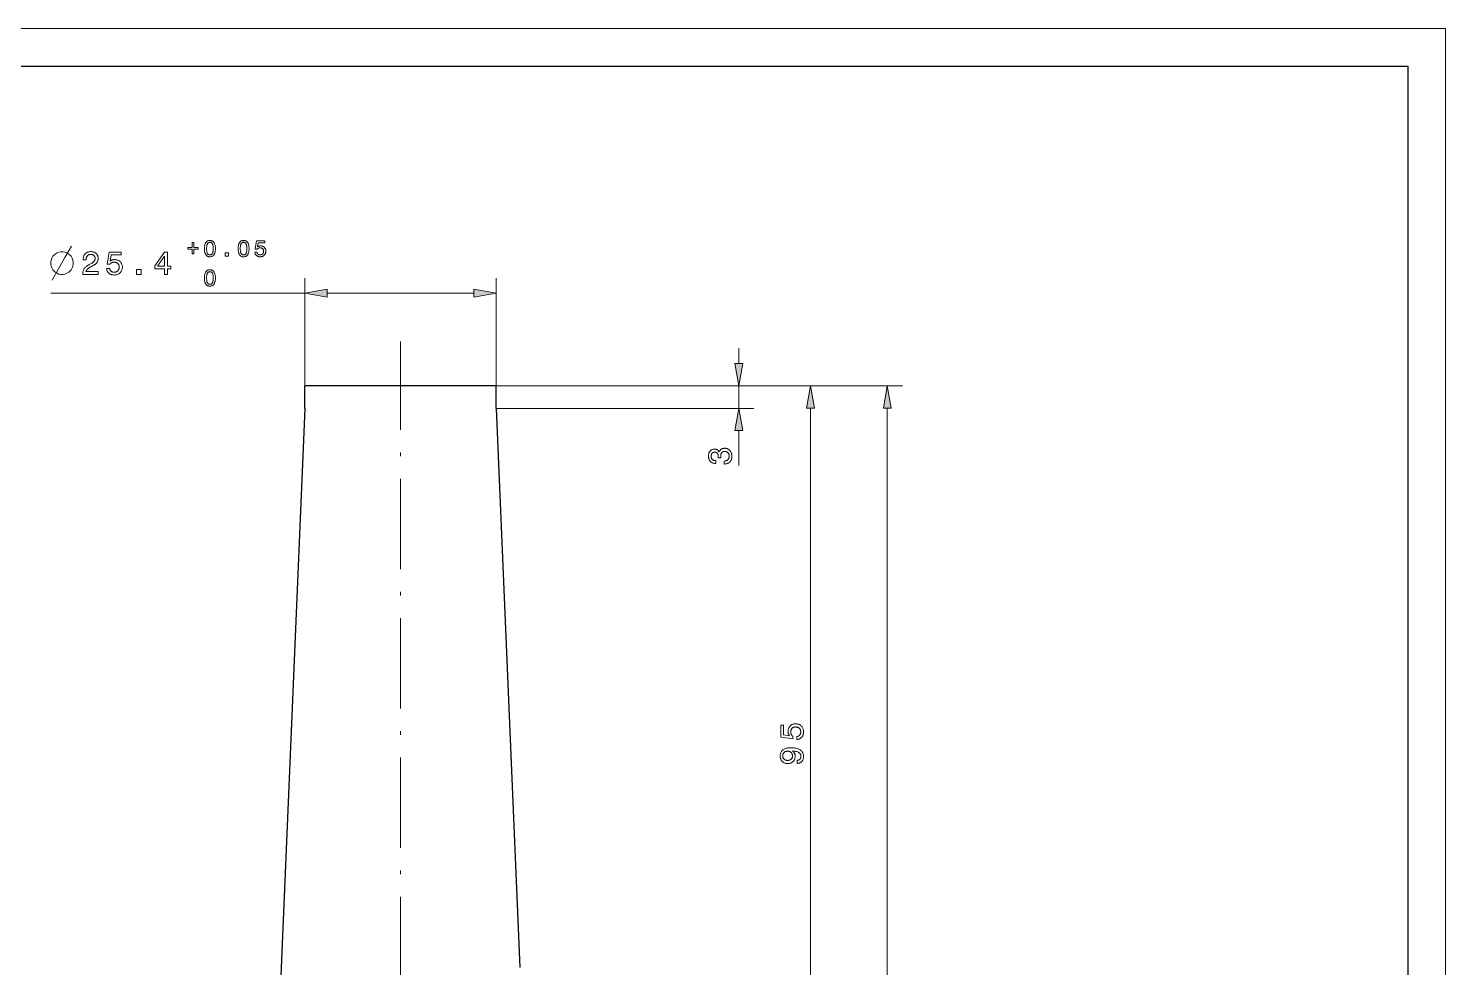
# Model space of a CAD drawing. Extents: x 0 to 297, y 0 to 523.
# Drawn here: x 108.7 to 297, y 295.3 to 420 of the extents above; entities that cross this region are included whole.
import ezdxf

# ---------------------------------------------------------------- set-up
doc = ezdxf.new("R2010")
doc.units = 0
doc.linetypes.add('DASHDOT', pattern=[18.5, 12, -3, 0.5, -3])

msp = doc.modelspace()

# ---------------------------------------------------------------- linework, layer by layer
at = {"color": 7, "lineweight": 13}
for p, q in [((0, 420), (297, 420)), ((297, 0), (297, 420)), ((111.7, 384.83), (145.48, 384.83)), ((170.88, 372.53), (214.62, 372.53)), ((170.88, 372.53), (205.1, 372.53)), ((170.88, 372.53), (224.83, 372.53)), ((170.88, 369.53), (205.1, 369.53)), ((212.62, 280.49), (212.62, 369.58)), ((222.83, 134.99), (222.83, 369.58))]:
    msp.add_line(p, q, dxfattribs=at)
at = {"color": 7, "lineweight": 30}
for p, q in [((20, 415), (292, 415)), ((292, 5), (292, 415)), ((170.88, 372.53), (145.48, 372.53)), ((145.48, 369.53), (142.32, 295.27)), ((170.88, 369.53), (174.04, 295.27))]:
    msp.add_line(p, q, dxfattribs=at)
at = {"color": 7, "lineweight": 13, "ltscale": 0.357454}
for p, q in [((145.48, 372.53), (145.48, 386.83)), ((170.88, 372.53), (170.88, 386.83))]:
    msp.add_line(p, q, dxfattribs=at)
at = {"color": 7, "lineweight": 13, "ltscale": 0.487279}
msp.add_line((148.43, 384.83), (167.92, 384.83), dxfattribs=at)
at = {"color": 7, "linetype": 'DASHDOT', "lineweight": 13}
msp.add_line((158.18, 126.18), (158.18, 378.41), dxfattribs=at)
at = {"color": 7, "lineweight": 13, "ltscale": 0.051139}
msp.add_line((203.1, 375.49), (203.1, 377.53), dxfattribs=at)
at = {"color": 7, "lineweight": 30, "ltscale": 0.075}
for p, q in [((145.48, 369.53), (145.48, 372.53)), ((170.88, 369.53), (170.88, 372.53))]:
    msp.add_line(p, q, dxfattribs=at)
at = {"color": 7, "lineweight": 13, "ltscale": 0.075}
msp.add_line((203.1, 369.53), (203.1, 372.53), dxfattribs=at)
at = {"color": 7, "lineweight": 13, "ltscale": 0.116125}
msp.add_line((203.1, 361.93), (203.1, 366.58), dxfattribs=at)
at = {"color": 7, "lineweight": 13}
for points in [[(132.12, 390.75), (132.12, 390.86), (132.13, 390.96), (132.14, 391.05), (132.15, 391.14), (132.17, 391.22), (132.19, 391.3), (132.21, 391.38), (132.24, 391.44), (132.27, 391.51), (132.31, 391.57), (132.34, 391.62), (132.39, 391.67), (132.43, 391.71), (132.48, 391.74), (132.53, 391.77), (132.59, 391.8), (132.65, 391.82), (132.71, 391.83), (132.78, 391.84), (132.85, 391.84), (132.92, 391.84), (132.98, 391.83), (133.05, 391.82), (133.11, 391.8), (133.16, 391.77), (133.21, 391.74), (133.26, 391.71), (133.31, 391.67), (133.35, 391.62), (133.39, 391.57), (133.42, 391.51), (133.46, 391.45), (133.48, 391.38), (133.51, 391.3), (133.53, 391.23), (133.54, 391.14), (133.56, 391.05), (133.57, 390.96), (133.57, 390.86), (133.57, 390.75), (133.57, 390.65), (133.57, 390.55), (133.56, 390.46), (133.54, 390.37), (133.53, 390.28), (133.51, 390.21), (133.48, 390.13), (133.46, 390.06), (133.42, 390), (133.39, 389.94), (133.35, 389.89), (133.31, 389.85), (133.26, 389.8), (133.21, 389.77), (133.16, 389.74), (133.11, 389.71), (133.05, 389.69), (132.98, 389.68), (132.92, 389.67), (132.85, 389.67), (132.78, 389.67), (132.71, 389.68), (132.65, 389.69), (132.59, 389.71), (132.53, 389.74), (132.48, 389.77), (132.43, 389.8), (132.39, 389.85), (132.34, 389.89), (132.31, 389.95), (132.27, 390), (132.24, 390.07), (132.21, 390.13), (132.19, 390.21), (132.17, 390.29), (132.15, 390.37), (132.14, 390.46), (132.13, 390.55), (132.12, 390.65)], [(136.6, 390.75), (136.6, 390.86), (136.6, 390.96), (136.61, 391.05), (136.63, 391.14), (136.64, 391.22), (136.66, 391.3), (136.69, 391.38), (136.72, 391.44), (136.75, 391.51), (136.78, 391.57), (136.82, 391.62), (136.86, 391.67), (136.91, 391.71), (136.96, 391.74), (137.01, 391.77), (137.07, 391.8), (137.13, 391.82), (137.19, 391.83), (137.25, 391.84), (137.32, 391.84), (137.39, 391.84), (137.46, 391.83), (137.52, 391.82), (137.58, 391.8), (137.64, 391.77), (137.69, 391.74), (137.74, 391.71), (137.79, 391.67), (137.83, 391.62), (137.87, 391.57), (137.9, 391.51), (137.93, 391.45), (137.96, 391.38), (137.98, 391.3), (138, 391.23), (138.02, 391.14), (138.03, 391.05), (138.04, 390.96), (138.05, 390.86), (138.05, 390.75), (138.05, 390.65), (138.04, 390.55), (138.03, 390.46), (138.02, 390.37), (138, 390.28), (137.98, 390.21), (137.96, 390.13), (137.93, 390.06), (137.9, 390), (137.87, 389.94), (137.83, 389.89), (137.79, 389.85), (137.74, 389.8), (137.69, 389.77), (137.64, 389.74), (137.58, 389.71), (137.52, 389.69), (137.46, 389.68), (137.39, 389.67), (137.32, 389.67), (137.25, 389.67), (137.19, 389.68), (137.13, 389.69), (137.07, 389.71), (137.01, 389.74), (136.96, 389.77), (136.91, 389.8), (136.86, 389.85), (136.82, 389.89), (136.78, 389.95), (136.75, 390), (136.72, 390.07), (136.69, 390.13), (136.66, 390.21), (136.64, 390.29), (136.63, 390.37), (136.61, 390.46), (136.6, 390.55), (136.6, 390.65)], [(138.81, 390.28), (139.1, 390.28), (139.1, 390.25), (139.11, 390.22), (139.12, 390.19), (139.13, 390.16), (139.14, 390.13), (139.16, 390.11), (139.17, 390.08), (139.19, 390.06), (139.21, 390.04), (139.23, 390.02), (139.25, 390), (139.28, 389.99), (139.3, 389.97), (139.33, 389.96), (139.36, 389.95), (139.39, 389.94), (139.42, 389.94), (139.45, 389.93), (139.48, 389.93), (139.52, 389.93), (139.56, 389.93), (139.6, 389.93), (139.64, 389.94), (139.67, 389.95), (139.71, 389.96), (139.74, 389.98), (139.77, 389.99), (139.8, 390.01), (139.83, 390.03), (139.86, 390.06), (139.88, 390.08), (139.9, 390.11), (139.92, 390.14), (139.94, 390.17), (139.95, 390.21), (139.96, 390.24), (139.97, 390.28), (139.98, 390.32), (139.98, 390.35), (139.98, 390.4), (139.98, 390.44), (139.98, 390.48), (139.97, 390.52), (139.96, 390.55), (139.95, 390.59), (139.94, 390.62), (139.92, 390.65), (139.9, 390.68), (139.88, 390.71), (139.86, 390.74), (139.83, 390.76), (139.8, 390.78), (139.77, 390.8), (139.74, 390.82), (139.71, 390.83), (139.67, 390.84), (139.64, 390.85), (139.6, 390.86), (139.56, 390.86), (139.52, 390.86), (139.49, 390.86), (139.47, 390.86), (139.44, 390.86), (139.42, 390.86), (139.4, 390.85), (139.38, 390.85), (139.35, 390.84), (139.33, 390.83), (139.31, 390.82), (139.29, 390.81), (139.27, 390.8), (139.25, 390.79), (139.23, 390.78), (139.22, 390.77), (139.2, 390.75), (139.18, 390.74), (139.16, 390.72), (139.15, 390.71), (139.13, 390.69), (139.12, 390.67), (138.88, 390.67), (139.04, 391.78), (140.16, 391.78), (140.16, 391.54), (139.24, 391.54), (139.16, 390.97), (139.17, 390.98), (139.19, 391), (139.21, 391.01), (139.22, 391.02), (139.24, 391.03), (139.26, 391.04), (139.28, 391.05), (139.3, 391.06), (139.32, 391.06), (139.34, 391.07), (139.36, 391.08), (139.38, 391.08), (139.4, 391.09), (139.42, 391.09), (139.44, 391.1), (139.47, 391.1), (139.49, 391.1), (139.51, 391.1), (139.54, 391.11), (139.56, 391.11), (139.62, 391.1), (139.68, 391.1), (139.74, 391.09), (139.8, 391.07), (139.85, 391.06), (139.9, 391.04), (139.95, 391.01), (140, 390.98), (140.04, 390.95), (140.08, 390.91), (140.12, 390.87), (140.15, 390.83), (140.18, 390.79), (140.21, 390.74), (140.23, 390.69), (140.25, 390.64), (140.26, 390.59), (140.27, 390.53), (140.28, 390.47), (140.28, 390.41), (140.28, 390.35), (140.27, 390.28), (140.26, 390.22), (140.24, 390.17), (140.23, 390.11), (140.2, 390.06), (140.18, 390.01), (140.14, 389.96), (140.11, 389.92), (140.07, 389.87), (140.03, 389.84), (139.98, 389.8), (139.93, 389.77), (139.88, 389.74), (139.83, 389.72), (139.77, 389.7), (139.71, 389.69), (139.65, 389.68), (139.59, 389.67), (139.52, 389.67), (139.47, 389.67), (139.41, 389.68), (139.36, 389.68), (139.3, 389.7), (139.25, 389.71), (139.21, 389.73), (139.16, 389.75), (139.11, 389.78), (139.07, 389.81), (139.03, 389.84), (139, 389.87), (138.96, 389.91), (138.93, 389.95), (138.9, 389.99), (138.88, 390.03), (138.86, 390.08), (138.84, 390.12), (138.83, 390.17), (138.82, 390.22)], [(113.35, 390.33), (113.05, 390.33), (112.8, 390.28), (112.55, 390.18), (112.3, 390.03), (112, 389.73), (111.85, 389.48), (111.75, 389.23), (111.7, 388.98), (111.7, 388.68), (111.75, 388.43), (111.85, 388.18), (112, 387.93), (112.3, 387.63), (112.55, 387.48), (112.8, 387.38), (113.05, 387.33), (113.35, 387.33), (113.6, 387.38), (113.85, 387.48), (114.1, 387.63), (114.4, 387.93), (114.55, 388.18), (114.65, 388.43), (114.7, 388.68), (114.7, 388.98), (114.65, 389.23), (114.55, 389.48), (114.4, 389.73), (114.1, 390.03), (113.85, 390.18), (113.6, 390.28)], [(115.95, 387.33), (115.95, 387.34), (115.95, 387.43), (115.96, 387.51), (115.97, 387.6), (115.98, 387.68), (116, 387.75), (116.02, 387.82), (116.05, 387.89), (116.08, 387.96), (116.12, 388.02), (116.15, 388.09), (116.2, 388.15), (116.25, 388.21), (116.31, 388.26), (116.37, 388.32), (116.44, 388.38), (116.52, 388.44), (116.61, 388.5), (116.7, 388.56), (116.8, 388.62), (116.9, 388.68), (117.16, 388.82), (117.2, 388.84), (117.24, 388.87), (117.28, 388.89), (117.32, 388.92), (117.35, 388.95), (117.39, 388.98), (117.42, 389.01), (117.44, 389.04), (117.47, 389.07), (117.49, 389.1), (117.51, 389.13), (117.53, 389.16), (117.55, 389.19), (117.56, 389.23), (117.57, 389.26), (117.58, 389.3), (117.59, 389.34), (117.59, 389.38), (117.6, 389.42), (117.6, 389.46), (117.6, 389.51), (117.59, 389.55), (117.58, 389.59), (117.57, 389.64), (117.56, 389.67), (117.54, 389.71), (117.52, 389.75), (117.49, 389.78), (117.46, 389.81), (117.43, 389.84), (117.4, 389.87), (117.36, 389.9), (117.33, 389.92), (117.28, 389.94), (117.24, 389.95), (117.2, 389.97), (117.15, 389.98), (117.1, 389.98), (117.05, 389.99), (117, 389.99), (116.94, 389.99), (116.89, 389.98), (116.84, 389.97), (116.8, 389.96), (116.75, 389.94), (116.71, 389.92), (116.67, 389.9), (116.63, 389.87), (116.6, 389.84), (116.57, 389.81), (116.54, 389.77), (116.51, 389.73), (116.49, 389.68), (116.47, 389.63), (116.45, 389.58), (116.43, 389.53), (116.42, 389.48), (116.42, 389.42), (116.41, 389.36), (116.41, 389.3), (116.41, 389.26), (116.02, 389.26), (116.02, 389.32), (116.02, 389.41), (116.03, 389.5), (116.04, 389.59), (116.06, 389.67), (116.09, 389.75), (116.11, 389.82), (116.15, 389.89), (116.19, 389.95), (116.24, 390.01), (116.29, 390.07), (116.34, 390.12), (116.4, 390.17), (116.47, 390.21), (116.53, 390.25), (116.61, 390.28), (116.68, 390.3), (116.76, 390.32), (116.84, 390.34), (116.93, 390.35), (117.02, 390.35), (117.11, 390.35), (117.19, 390.34), (117.27, 390.33), (117.35, 390.31), (117.42, 390.29), (117.49, 390.26), (117.56, 390.23), (117.62, 390.19), (117.68, 390.15), (117.73, 390.1), (117.79, 390.05), (117.83, 390), (117.87, 389.94), (117.91, 389.88), (117.94, 389.82), (117.96, 389.75), (117.98, 389.68), (118, 389.61), (118.01, 389.53), (118.01, 389.46), (118.01, 389.39), (118, 389.33), (117.99, 389.28), (117.98, 389.22), (117.97, 389.16), (117.95, 389.11), (117.93, 389.06), (117.91, 389.01), (117.88, 388.96), (117.85, 388.91), (117.81, 388.87), (117.78, 388.82), (117.74, 388.78), (117.69, 388.74), (117.65, 388.7), (117.59, 388.66), (117.54, 388.62), (117.48, 388.58), (117.42, 388.54), (117.36, 388.51), (117.11, 388.38), (117.04, 388.34), (116.97, 388.31), (116.91, 388.27), (116.85, 388.24), (116.8, 388.2), (116.75, 388.17), (116.7, 388.14), (116.66, 388.1), (116.62, 388.07), (116.59, 388.04), (116.56, 388.01), (116.53, 387.98), (116.5, 387.95), (116.48, 387.91), (116.46, 387.88), (116.44, 387.85), (116.42, 387.81), (116.4, 387.77), (116.39, 387.74), (116.38, 387.7), (118.01, 387.7), (118.01, 387.33)], [(119.13, 388.11), (119.53, 388.11), (119.54, 388.07), (119.55, 388.02), (119.56, 387.98), (119.58, 387.94), (119.6, 387.9), (119.62, 387.87), (119.64, 387.83), (119.67, 387.8), (119.69, 387.77), (119.72, 387.75), (119.76, 387.72), (119.79, 387.7), (119.83, 387.68), (119.87, 387.66), (119.91, 387.65), (119.95, 387.64), (119.99, 387.63), (120.04, 387.62), (120.08, 387.62), (120.13, 387.61), (120.19, 387.62), (120.25, 387.62), (120.3, 387.63), (120.35, 387.64), (120.4, 387.66), (120.45, 387.68), (120.49, 387.7), (120.54, 387.73), (120.58, 387.76), (120.62, 387.8), (120.65, 387.84), (120.68, 387.88), (120.71, 387.92), (120.73, 387.96), (120.75, 388.01), (120.77, 388.06), (120.78, 388.11), (120.79, 388.17), (120.8, 388.22), (120.8, 388.28), (120.8, 388.34), (120.79, 388.4), (120.78, 388.45), (120.77, 388.51), (120.75, 388.56), (120.73, 388.6), (120.71, 388.65), (120.68, 388.69), (120.65, 388.73), (120.62, 388.77), (120.58, 388.8), (120.54, 388.83), (120.5, 388.86), (120.45, 388.88), (120.41, 388.9), (120.36, 388.92), (120.3, 388.93), (120.25, 388.94), (120.19, 388.95), (120.13, 388.95), (120.1, 388.95), (120.06, 388.95), (120.03, 388.94), (120, 388.94), (119.96, 388.93), (119.93, 388.92), (119.9, 388.92), (119.87, 388.9), (119.84, 388.89), (119.81, 388.88), (119.78, 388.87), (119.76, 388.85), (119.73, 388.83), (119.7, 388.81), (119.68, 388.79), (119.65, 388.77), (119.63, 388.75), (119.6, 388.73), (119.58, 388.7), (119.56, 388.67), (119.22, 388.67), (119.45, 390.26), (121.05, 390.26), (121.05, 389.91), (119.74, 389.91), (119.62, 389.1), (119.64, 389.12), (119.67, 389.14), (119.69, 389.15), (119.71, 389.17), (119.74, 389.18), (119.76, 389.2), (119.79, 389.21), (119.82, 389.22), (119.85, 389.24), (119.87, 389.25), (119.9, 389.25), (119.93, 389.26), (119.96, 389.27), (120, 389.28), (120.03, 389.28), (120.06, 389.29), (120.09, 389.29), (120.13, 389.29), (120.16, 389.29), (120.19, 389.3), (120.28, 389.29), (120.37, 389.28), (120.45, 389.27), (120.53, 389.25), (120.61, 389.23), (120.68, 389.2), (120.75, 389.16), (120.82, 389.12), (120.88, 389.07), (120.94, 389.02), (120.99, 388.96), (121.04, 388.9), (121.08, 388.84), (121.12, 388.77), (121.15, 388.7), (121.17, 388.63), (121.19, 388.55), (121.21, 388.47), (121.22, 388.39), (121.22, 388.3), (121.22, 388.21), (121.21, 388.12), (121.19, 388.03), (121.17, 387.95), (121.14, 387.87), (121.11, 387.8), (121.07, 387.73), (121.03, 387.66), (120.98, 387.6), (120.92, 387.54), (120.86, 387.48), (120.79, 387.43), (120.73, 387.39), (120.65, 387.35), (120.58, 387.32), (120.5, 387.29), (120.41, 387.27), (120.33, 387.26), (120.24, 387.25), (120.14, 387.24), (120.06, 387.25), (119.98, 387.25), (119.9, 387.27), (119.83, 387.28), (119.76, 387.3), (119.69, 387.33), (119.62, 387.36), (119.56, 387.4), (119.5, 387.44), (119.44, 387.48), (119.39, 387.53), (119.34, 387.58), (119.29, 387.64), (119.26, 387.7), (119.22, 387.76), (119.19, 387.82), (119.17, 387.89), (119.15, 387.96), (119.14, 388.04)], [(126.83, 387.33), (126.83, 388.07), (125.52, 388.07), (125.52, 388.45), (126.83, 390.26), (127.22, 390.26), (127.22, 388.42), (127.65, 388.42), (127.65, 388.07), (127.22, 388.07), (127.22, 387.33)], [(125.88, 388.42), (126.83, 388.42), (126.83, 389.76)], [(130.5, 391.57), (130.71, 391.57), (130.71, 390.91), (131.31, 390.91), (131.31, 390.7), (130.71, 390.7), (130.71, 390.05), (130.5, 390.05), (130.5, 390.7), (129.9, 390.7), (129.9, 390.91), (130.5, 390.91)], [(132.41, 390.75), (132.41, 390.67), (132.41, 390.59), (132.42, 390.52), (132.43, 390.44), (132.44, 390.38), (132.45, 390.32), (132.46, 390.26), (132.48, 390.21), (132.49, 390.16), (132.51, 390.12), (132.54, 390.08), (132.56, 390.05), (132.59, 390.02), (132.62, 389.99), (132.65, 389.97), (132.69, 389.95), (132.72, 389.94), (132.76, 389.93), (132.8, 389.92), (132.85, 389.92), (132.89, 389.92), (132.93, 389.93), (132.97, 389.94), (133.01, 389.95), (133.04, 389.97), (133.08, 389.99), (133.1, 390.02), (133.13, 390.05), (133.16, 390.08), (133.18, 390.12), (133.2, 390.16), (133.22, 390.21), (133.23, 390.26), (133.24, 390.31), (133.26, 390.38), (133.27, 390.44), (133.27, 390.51), (133.28, 390.59), (133.28, 390.67), (133.28, 390.75), (133.28, 390.84), (133.28, 390.92), (133.27, 391), (133.27, 391.07), (133.26, 391.13), (133.24, 391.2), (133.23, 391.25), (133.22, 391.3), (133.2, 391.35), (133.18, 391.39), (133.16, 391.43), (133.13, 391.47), (133.1, 391.5), (133.08, 391.52), (133.04, 391.54), (133.01, 391.56), (132.97, 391.57), (132.93, 391.58), (132.89, 391.59), (132.85, 391.59), (132.8, 391.59), (132.76, 391.58), (132.72, 391.57), (132.69, 391.56), (132.65, 391.54), (132.62, 391.52), (132.59, 391.49), (132.56, 391.46), (132.54, 391.43), (132.51, 391.39), (132.49, 391.35), (132.48, 391.3), (132.46, 391.25), (132.45, 391.19), (132.44, 391.13), (132.43, 391.07), (132.42, 390.99), (132.41, 390.92), (132.41, 390.84)], [(134.88, 389.73), (134.88, 390.18), (135.3, 390.18), (135.3, 389.73)], [(136.89, 390.75), (136.89, 390.67), (136.89, 390.59), (136.9, 390.52), (136.9, 390.44), (136.91, 390.38), (136.92, 390.32), (136.94, 390.26), (136.95, 390.21), (136.97, 390.16), (136.99, 390.12), (137.01, 390.08), (137.04, 390.05), (137.07, 390.02), (137.1, 389.99), (137.13, 389.97), (137.16, 389.95), (137.2, 389.94), (137.24, 389.93), (137.28, 389.92), (137.32, 389.92), (137.37, 389.92), (137.41, 389.93), (137.45, 389.94), (137.49, 389.95), (137.52, 389.97), (137.55, 389.99), (137.58, 390.02), (137.61, 390.05), (137.63, 390.08), (137.66, 390.12), (137.68, 390.16), (137.69, 390.21), (137.71, 390.26), (137.72, 390.31), (137.73, 390.38), (137.74, 390.44), (137.75, 390.51), (137.76, 390.59), (137.76, 390.67), (137.76, 390.75), (137.76, 390.84), (137.76, 390.92), (137.75, 391), (137.74, 391.07), (137.73, 391.13), (137.72, 391.2), (137.71, 391.25), (137.69, 391.3), (137.68, 391.35), (137.66, 391.39), (137.63, 391.43), (137.61, 391.47), (137.58, 391.5), (137.55, 391.52), (137.52, 391.54), (137.49, 391.56), (137.45, 391.57), (137.41, 391.58), (137.37, 391.59), (137.32, 391.59), (137.28, 391.59), (137.24, 391.58), (137.2, 391.57), (137.16, 391.56), (137.13, 391.54), (137.1, 391.52), (137.07, 391.49), (137.04, 391.46), (137.01, 391.43), (136.99, 391.39), (136.97, 391.35), (136.95, 391.3), (136.94, 391.25), (136.92, 391.19), (136.91, 391.13), (136.9, 391.07), (136.9, 390.99), (136.89, 390.92), (136.89, 390.84)], [(123.1, 387.33), (123.1, 387.97), (123.7, 387.97), (123.7, 387.33)], [(132.12, 386.85), (132.12, 386.96), (132.13, 387.06), (132.14, 387.15), (132.15, 387.24), (132.17, 387.32), (132.19, 387.4), (132.21, 387.48), (132.24, 387.54), (132.27, 387.61), (132.31, 387.67), (132.34, 387.72), (132.39, 387.77), (132.43, 387.81), (132.48, 387.84), (132.53, 387.87), (132.59, 387.9), (132.65, 387.92), (132.71, 387.93), (132.78, 387.94), (132.85, 387.94), (132.92, 387.94), (132.98, 387.93), (133.05, 387.92), (133.11, 387.9), (133.16, 387.87), (133.21, 387.84), (133.26, 387.81), (133.31, 387.77), (133.35, 387.72), (133.39, 387.67), (133.42, 387.61), (133.46, 387.55), (133.48, 387.48), (133.51, 387.4), (133.53, 387.33), (133.54, 387.24), (133.56, 387.15), (133.57, 387.06), (133.57, 386.96), (133.57, 386.85), (133.57, 386.75), (133.57, 386.65), (133.56, 386.56), (133.54, 386.47), (133.53, 386.38), (133.51, 386.31), (133.48, 386.23), (133.46, 386.16), (133.42, 386.1), (133.39, 386.04), (133.35, 385.99), (133.31, 385.95), (133.26, 385.9), (133.21, 385.87), (133.16, 385.84), (133.11, 385.81), (133.05, 385.79), (132.98, 385.78), (132.92, 385.77), (132.85, 385.77), (132.78, 385.77), (132.71, 385.78), (132.65, 385.79), (132.59, 385.81), (132.53, 385.84), (132.48, 385.87), (132.43, 385.9), (132.39, 385.95), (132.34, 385.99), (132.31, 386.05), (132.27, 386.1), (132.24, 386.17), (132.21, 386.23), (132.19, 386.31), (132.17, 386.39), (132.15, 386.47), (132.14, 386.56), (132.13, 386.65), (132.12, 386.75)], [(132.41, 386.85), (132.41, 386.77), (132.41, 386.69), (132.42, 386.62), (132.43, 386.54), (132.44, 386.48), (132.45, 386.42), (132.46, 386.36), (132.48, 386.31), (132.49, 386.26), (132.51, 386.22), (132.54, 386.18), (132.56, 386.15), (132.59, 386.12), (132.62, 386.09), (132.65, 386.07), (132.69, 386.05), (132.72, 386.04), (132.76, 386.03), (132.8, 386.02), (132.85, 386.02), (132.89, 386.02), (132.93, 386.03), (132.97, 386.04), (133.01, 386.05), (133.04, 386.07), (133.08, 386.09), (133.1, 386.12), (133.13, 386.15), (133.16, 386.18), (133.18, 386.22), (133.2, 386.26), (133.22, 386.31), (133.23, 386.36), (133.24, 386.41), (133.26, 386.48), (133.27, 386.54), (133.27, 386.61), (133.28, 386.69), (133.28, 386.77), (133.28, 386.85), (133.28, 386.94), (133.28, 387.02), (133.27, 387.1), (133.27, 387.17), (133.26, 387.23), (133.24, 387.3), (133.23, 387.35), (133.22, 387.4), (133.2, 387.45), (133.18, 387.49), (133.16, 387.53), (133.13, 387.57), (133.1, 387.6), (133.08, 387.62), (133.04, 387.64), (133.01, 387.66), (132.97, 387.67), (132.93, 387.68), (132.89, 387.69), (132.85, 387.69), (132.8, 387.69), (132.76, 387.68), (132.72, 387.67), (132.69, 387.66), (132.65, 387.64), (132.62, 387.62), (132.59, 387.59), (132.56, 387.56), (132.54, 387.53), (132.51, 387.49), (132.49, 387.45), (132.48, 387.4), (132.46, 387.35), (132.45, 387.29), (132.44, 387.23), (132.43, 387.17), (132.42, 387.09), (132.41, 387.02), (132.41, 386.94)], [(148.43, 385.35), (145.48, 384.83), (148.43, 384.31)], [(167.92, 384.31), (170.88, 384.83), (167.92, 385.35)], [(202.58, 375.49), (203.1, 372.53), (203.62, 375.49)], [(213.14, 369.58), (212.62, 372.53), (212.1, 369.58)], [(223.35, 369.58), (222.83, 372.53), (222.31, 369.58)], [(203.62, 366.58), (203.1, 369.53), (202.58, 366.58)], [(201.16, 362.14), (201.16, 362.54), (201.22, 362.54), (201.28, 362.55), (201.34, 362.56), (201.39, 362.57), (201.44, 362.59), (201.49, 362.61), (201.53, 362.63), (201.58, 362.66), (201.61, 362.68), (201.65, 362.72), (201.68, 362.75), (201.71, 362.79), (201.74, 362.83), (201.76, 362.87), (201.78, 362.92), (201.8, 362.97), (201.81, 363.02), (201.82, 363.07), (201.82, 363.13), (201.82, 363.18), (201.82, 363.24), (201.82, 363.3), (201.81, 363.35), (201.8, 363.4), (201.79, 363.45), (201.77, 363.49), (201.75, 363.54), (201.72, 363.58), (201.7, 363.61), (201.67, 363.65), (201.63, 363.68), (201.6, 363.71), (201.56, 363.74), (201.52, 363.76), (201.48, 363.78), (201.43, 363.79), (201.39, 363.8), (201.34, 363.81), (201.29, 363.82), (201.23, 363.82), (201.18, 363.82), (201.14, 363.81), (201.09, 363.8), (201.05, 363.79), (201.01, 363.78), (200.97, 363.76), (200.94, 363.74), (200.9, 363.71), (200.87, 363.68), (200.84, 363.65), (200.81, 363.62), (200.79, 363.58), (200.77, 363.54), (200.75, 363.5), (200.74, 363.45), (200.72, 363.4), (200.71, 363.35), (200.71, 363.3), (200.7, 363.24), (200.7, 363.18), (200.7, 363.17), (200.7, 363.16), (200.7, 363.16), (200.7, 363.15), (200.7, 363.14), (200.7, 363.13), (200.7, 363.12), (200.7, 363.11), (200.7, 363.1), (200.7, 363.09), (200.7, 363.08), (200.7, 363.07), (200.7, 363.06), (200.71, 363.05), (200.71, 363.04), (200.71, 363.03), (200.71, 363.01), (200.71, 363), (200.71, 362.98), (200.71, 362.97), (200.37, 362.97), (200.37, 362.98), (200.37, 362.99), (200.37, 363), (200.37, 363.01), (200.37, 363.02), (200.37, 363.02), (200.37, 363.03), (200.37, 363.04), (200.37, 363.05), (200.37, 363.06), (200.37, 363.07), (200.37, 363.08), (200.37, 363.08), (200.37, 363.09), (200.37, 363.1), (200.37, 363.11), (200.37, 363.11), (200.37, 363.12), (200.37, 363.13), (200.37, 363.14), (200.37, 363.19), (200.37, 363.25), (200.36, 363.3), (200.36, 363.35), (200.35, 363.39), (200.33, 363.43), (200.32, 363.47), (200.3, 363.51), (200.28, 363.54), (200.26, 363.57), (200.24, 363.59), (200.21, 363.62), (200.18, 363.64), (200.15, 363.66), (200.11, 363.67), (200.08, 363.69), (200.04, 363.7), (200, 363.7), (199.95, 363.71), (199.91, 363.71), (199.86, 363.71), (199.82, 363.7), (199.78, 363.7), (199.74, 363.69), (199.71, 363.67), (199.67, 363.66), (199.64, 363.64), (199.61, 363.62), (199.58, 363.6), (199.56, 363.57), (199.54, 363.54), (199.51, 363.51), (199.5, 363.48), (199.48, 363.44), (199.47, 363.41), (199.46, 363.37), (199.45, 363.32), (199.44, 363.28), (199.44, 363.23), (199.44, 363.18), (199.44, 363.12), (199.44, 363.07), (199.45, 363.02), (199.46, 362.97), (199.48, 362.93), (199.49, 362.89), (199.52, 362.85), (199.54, 362.81), (199.57, 362.78), (199.6, 362.75), (199.63, 362.72), (199.67, 362.69), (199.71, 362.67), (199.75, 362.65), (199.8, 362.63), (199.85, 362.62), (199.9, 362.61), (199.96, 362.6), (200.01, 362.6), (200.07, 362.6), (200.07, 362.21), (200.05, 362.21), (199.96, 362.22), (199.88, 362.22), (199.8, 362.24), (199.72, 362.25), (199.65, 362.28), (199.58, 362.31), (199.52, 362.34), (199.45, 362.38), (199.4, 362.42), (199.34, 362.47), (199.29, 362.52), (199.25, 362.58), (199.21, 362.64), (199.18, 362.7), (199.15, 362.77), (199.12, 362.84), (199.11, 362.92), (199.09, 362.99), (199.08, 363.07), (199.08, 363.16), (199.08, 363.25), (199.09, 363.34), (199.1, 363.42), (199.12, 363.49), (199.14, 363.57), (199.16, 363.64), (199.19, 363.7), (199.22, 363.76), (199.25, 363.82), (199.29, 363.87), (199.34, 363.92), (199.39, 363.96), (199.44, 364), (199.49, 364.03), (199.55, 364.06), (199.61, 364.08), (199.68, 364.1), (199.74, 364.12), (199.81, 364.12), (199.89, 364.13), (199.93, 364.12), (199.97, 364.12), (200.01, 364.12), (200.05, 364.11), (200.09, 364.1), (200.13, 364.09), (200.16, 364.08), (200.2, 364.06), (200.23, 364.05), (200.26, 364.03), (200.29, 364.01), (200.32, 363.99), (200.35, 363.96), (200.37, 363.94), (200.4, 363.91), (200.42, 363.88), (200.44, 363.85), (200.46, 363.82), (200.48, 363.78), (200.49, 363.75), (200.51, 363.79), (200.53, 363.84), (200.56, 363.88), (200.58, 363.92), (200.61, 363.96), (200.64, 363.99), (200.67, 364.03), (200.7, 364.06), (200.73, 364.09), (200.77, 364.11), (200.81, 364.14), (200.85, 364.16), (200.89, 364.18), (200.93, 364.19), (200.98, 364.21), (201.03, 364.22), (201.08, 364.23), (201.13, 364.23), (201.18, 364.24), (201.23, 364.24), (201.32, 364.24), (201.4, 364.23), (201.48, 364.21), (201.55, 364.19), (201.62, 364.17), (201.69, 364.13), (201.75, 364.09), (201.81, 364.05), (201.87, 364), (201.93, 363.94), (201.98, 363.88), (202.02, 363.82), (202.06, 363.75), (202.09, 363.68), (202.12, 363.6), (202.15, 363.52), (202.16, 363.44), (202.18, 363.35), (202.18, 363.26), (202.19, 363.16), (202.18, 363.07), (202.18, 362.98), (202.16, 362.9), (202.14, 362.82), (202.12, 362.74), (202.09, 362.67), (202.05, 362.6), (202.01, 362.54), (201.97, 362.48), (201.92, 362.42), (201.86, 362.37), (201.8, 362.32), (201.74, 362.28), (201.67, 362.24), (201.6, 362.21), (201.52, 362.19), (201.45, 362.17), (201.36, 362.15), (201.28, 362.15), (201.19, 362.14)], [(210.83, 325.56), (210.83, 325.96), (210.88, 325.97), (210.92, 325.98), (210.97, 325.99), (211.01, 326.01), (211.04, 326.03), (211.08, 326.05), (211.11, 326.07), (211.14, 326.1), (211.17, 326.13), (211.2, 326.16), (211.23, 326.19), (211.25, 326.22), (211.27, 326.26), (211.29, 326.3), (211.3, 326.34), (211.31, 326.38), (211.32, 326.42), (211.33, 326.47), (211.33, 326.51), (211.33, 326.56), (211.33, 326.62), (211.33, 326.68), (211.32, 326.73), (211.3, 326.78), (211.29, 326.83), (211.27, 326.88), (211.24, 326.93), (211.22, 326.97), (211.18, 327.01), (211.15, 327.05), (211.11, 327.08), (211.07, 327.11), (211.03, 327.14), (210.98, 327.16), (210.94, 327.18), (210.89, 327.2), (210.84, 327.21), (210.78, 327.22), (210.72, 327.23), (210.67, 327.23), (210.61, 327.23), (210.55, 327.22), (210.49, 327.21), (210.44, 327.2), (210.39, 327.19), (210.34, 327.17), (210.3, 327.14), (210.26, 327.11), (210.22, 327.08), (210.18, 327.05), (210.14, 327.01), (210.11, 326.97), (210.09, 326.93), (210.06, 326.88), (210.04, 326.84), (210.03, 326.79), (210.01, 326.73), (210.01, 326.68), (210, 326.62), (210, 326.56), (210, 326.53), (210, 326.49), (210, 326.46), (210.01, 326.43), (210.02, 326.39), (210.02, 326.36), (210.03, 326.33), (210.04, 326.3), (210.05, 326.27), (210.07, 326.24), (210.08, 326.21), (210.1, 326.19), (210.12, 326.16), (210.13, 326.13), (210.15, 326.11), (210.18, 326.08), (210.2, 326.06), (210.22, 326.04), (210.25, 326.01), (210.27, 325.99), (210.27, 325.65), (208.68, 325.88), (208.68, 327.49), (209.04, 327.49), (209.04, 326.17), (209.85, 326.05), (209.83, 326.07), (209.81, 326.1), (209.79, 326.12), (209.78, 326.14), (209.76, 326.17), (209.75, 326.19), (209.74, 326.22), (209.72, 326.25), (209.71, 326.28), (209.7, 326.31), (209.69, 326.34), (209.68, 326.37), (209.68, 326.4), (209.67, 326.43), (209.66, 326.46), (209.66, 326.49), (209.66, 326.52), (209.65, 326.56), (209.65, 326.59), (209.65, 326.63), (209.65, 326.72), (209.66, 326.8), (209.68, 326.89), (209.7, 326.97), (209.72, 327.04), (209.75, 327.11), (209.79, 327.18), (209.83, 327.25), (209.87, 327.31), (209.93, 327.37), (209.98, 327.42), (210.04, 327.47), (210.11, 327.51), (210.17, 327.55), (210.24, 327.58), (210.32, 327.6), (210.39, 327.62), (210.47, 327.64), (210.56, 327.65), (210.65, 327.65), (210.74, 327.65), (210.83, 327.64), (210.91, 327.62), (210.99, 327.6), (211.07, 327.58), (211.15, 327.54), (211.22, 327.5), (211.29, 327.46), (211.35, 327.41), (211.41, 327.35), (211.47, 327.29), (211.52, 327.23), (211.56, 327.16), (211.6, 327.08), (211.63, 327.01), (211.66, 326.93), (211.68, 326.85), (211.69, 326.76), (211.7, 326.67), (211.7, 326.57), (211.7, 326.49), (211.69, 326.41), (211.68, 326.33), (211.67, 326.26), (211.64, 326.19), (211.62, 326.12), (211.59, 326.05), (211.55, 325.99), (211.51, 325.93), (211.46, 325.87), (211.41, 325.82), (211.36, 325.77), (211.31, 325.73), (211.25, 325.69), (211.19, 325.65), (211.12, 325.63), (211.06, 325.6), (210.98, 325.58), (210.91, 325.57)], [(210.87, 322.4), (210.87, 322.79), (210.92, 322.8), (210.96, 322.8), (211, 322.81), (211.04, 322.82), (211.08, 322.84), (211.11, 322.85), (211.14, 322.87), (211.17, 322.89), (211.2, 322.92), (211.23, 322.95), (211.25, 322.97), (211.27, 323.01), (211.29, 323.04), (211.31, 323.08), (211.32, 323.11), (211.33, 323.15), (211.34, 323.19), (211.35, 323.24), (211.35, 323.28), (211.35, 323.33), (211.35, 323.4), (211.34, 323.46), (211.33, 323.52), (211.31, 323.57), (211.29, 323.62), (211.26, 323.67), (211.22, 323.72), (211.18, 323.76), (211.14, 323.8), (211.08, 323.84), (211.03, 323.87), (210.97, 323.9), (210.9, 323.93), (210.82, 323.95), (210.75, 323.97), (210.66, 323.99), (210.57, 324.01), (210.47, 324.02), (210.37, 324.03), (210.27, 324.04), (210.3, 324.01), (210.33, 323.99), (210.36, 323.96), (210.38, 323.93), (210.41, 323.9), (210.43, 323.87), (210.46, 323.84), (210.48, 323.8), (210.5, 323.77), (210.51, 323.73), (210.53, 323.7), (210.54, 323.66), (210.56, 323.62), (210.57, 323.58), (210.58, 323.54), (210.59, 323.5), (210.59, 323.46), (210.6, 323.42), (210.6, 323.37), (210.6, 323.33), (210.6, 323.24), (210.59, 323.16), (210.57, 323.09), (210.56, 323.01), (210.53, 322.94), (210.5, 322.87), (210.46, 322.81), (210.42, 322.75), (210.38, 322.69), (210.33, 322.64), (210.27, 322.59), (210.21, 322.54), (210.15, 322.5), (210.08, 322.47), (210.01, 322.44), (209.94, 322.41), (209.86, 322.39), (209.78, 322.38), (209.69, 322.37), (209.61, 322.37), (209.52, 322.37), (209.43, 322.38), (209.35, 322.4), (209.27, 322.42), (209.2, 322.44), (209.13, 322.47), (209.06, 322.51), (209, 322.55), (208.93, 322.6), (208.88, 322.65), (208.82, 322.71), (208.78, 322.77), (208.73, 322.84), (208.7, 322.91), (208.67, 322.98), (208.64, 323.05), (208.62, 323.13), (208.61, 323.21), (208.6, 323.3), (208.6, 323.39), (208.6, 323.49), (208.61, 323.59), (208.63, 323.68), (208.66, 323.77), (208.69, 323.85), (208.73, 323.93), (208.78, 324), (208.83, 324.07), (208.89, 324.14), (208.96, 324.19), (209.04, 324.25), (209.12, 324.29), (209.21, 324.34), (209.31, 324.37), (209.41, 324.4), (209.52, 324.43), (209.63, 324.45), (209.75, 324.46), (209.88, 324.47), (210.01, 324.47), (210.17, 324.47), (210.32, 324.46), (210.47, 324.45), (210.6, 324.43), (210.73, 324.4), (210.85, 324.37), (210.97, 324.33), (211.07, 324.28), (211.17, 324.23), (211.26, 324.18), (211.35, 324.11), (211.42, 324.05), (211.49, 323.97), (211.55, 323.9), (211.59, 323.82), (211.63, 323.73), (211.66, 323.64), (211.69, 323.54), (211.7, 323.44), (211.7, 323.33), (211.7, 323.24), (211.69, 323.16), (211.68, 323.09), (211.67, 323.02), (211.65, 322.95), (211.62, 322.88), (211.59, 322.82), (211.56, 322.76), (211.52, 322.7), (211.48, 322.65), (211.43, 322.6), (211.38, 322.56), (211.33, 322.52), (211.27, 322.49), (211.21, 322.46), (211.15, 322.44), (211.09, 322.42), (211.02, 322.41), (210.95, 322.4)], [(209.6, 322.79), (209.66, 322.79), (209.71, 322.79), (209.77, 322.8), (209.82, 322.81), (209.86, 322.83), (209.91, 322.85), (209.95, 322.87), (209.99, 322.89), (210.03, 322.92), (210.07, 322.95), (210.1, 322.98), (210.13, 323.02), (210.16, 323.06), (210.18, 323.1), (210.2, 323.14), (210.21, 323.18), (210.22, 323.23), (210.23, 323.27), (210.24, 323.32), (210.24, 323.38), (210.24, 323.43), (210.23, 323.49), (210.22, 323.54), (210.21, 323.59), (210.2, 323.64), (210.18, 323.68), (210.16, 323.73), (210.13, 323.77), (210.1, 323.8), (210.07, 323.84), (210.03, 323.87), (209.99, 323.9), (209.95, 323.92), (209.91, 323.95), (209.86, 323.96), (209.82, 323.98), (209.77, 323.99), (209.71, 324), (209.66, 324.01), (209.6, 324.01), (209.54, 324.01), (209.48, 324), (209.43, 323.99), (209.38, 323.98), (209.33, 323.96), (209.28, 323.95), (209.24, 323.92), (209.19, 323.9), (209.15, 323.87), (209.12, 323.84), (209.08, 323.8), (209.05, 323.77), (209.03, 323.73), (209, 323.69), (208.98, 323.64), (208.97, 323.6), (208.96, 323.55), (208.95, 323.5), (208.94, 323.44), (208.94, 323.39), (208.94, 323.34), (208.95, 323.29), (208.96, 323.24), (208.97, 323.19), (208.99, 323.15), (209.01, 323.1), (209.03, 323.06), (209.06, 323.02), (209.09, 322.99), (209.12, 322.95), (209.16, 322.92), (209.2, 322.89), (209.24, 322.87), (209.29, 322.85), (209.33, 322.83), (209.38, 322.81), (209.43, 322.8), (209.49, 322.79), (209.54, 322.79)]]:
    msp.add_lwpolyline(points, close=True, dxfattribs=at)
msp.add_lwpolyline([(111.9, 386.58), (113.6, 389.58), (114.45, 391.08)], dxfattribs=at)
at = {"color": 7, "lineweight": 30}
msp.add_arc((641.87, 274.01), 500.01, 177.5632, 179.5965, dxfattribs=at)
at = {"color": 7, "lineweight": 13}
for points in [[(148.43, 385.35), (145.48, 384.83), (148.43, 385.35), (148.43, 384.31)], [(167.92, 384.31), (170.88, 384.83), (167.92, 384.31), (167.92, 385.35)], [(202.58, 375.49), (203.1, 372.53), (202.58, 375.49), (203.62, 375.49)], [(213.14, 369.58), (212.62, 372.53), (213.14, 369.58), (212.1, 369.58)], [(223.35, 369.58), (222.83, 372.53), (223.35, 369.58), (222.31, 369.58)], [(203.62, 366.58), (203.1, 369.53), (203.62, 366.58), (202.58, 366.58)]]:
    msp.add_solid(points, dxfattribs=at)

doc.saveas('drawing.dxf')
